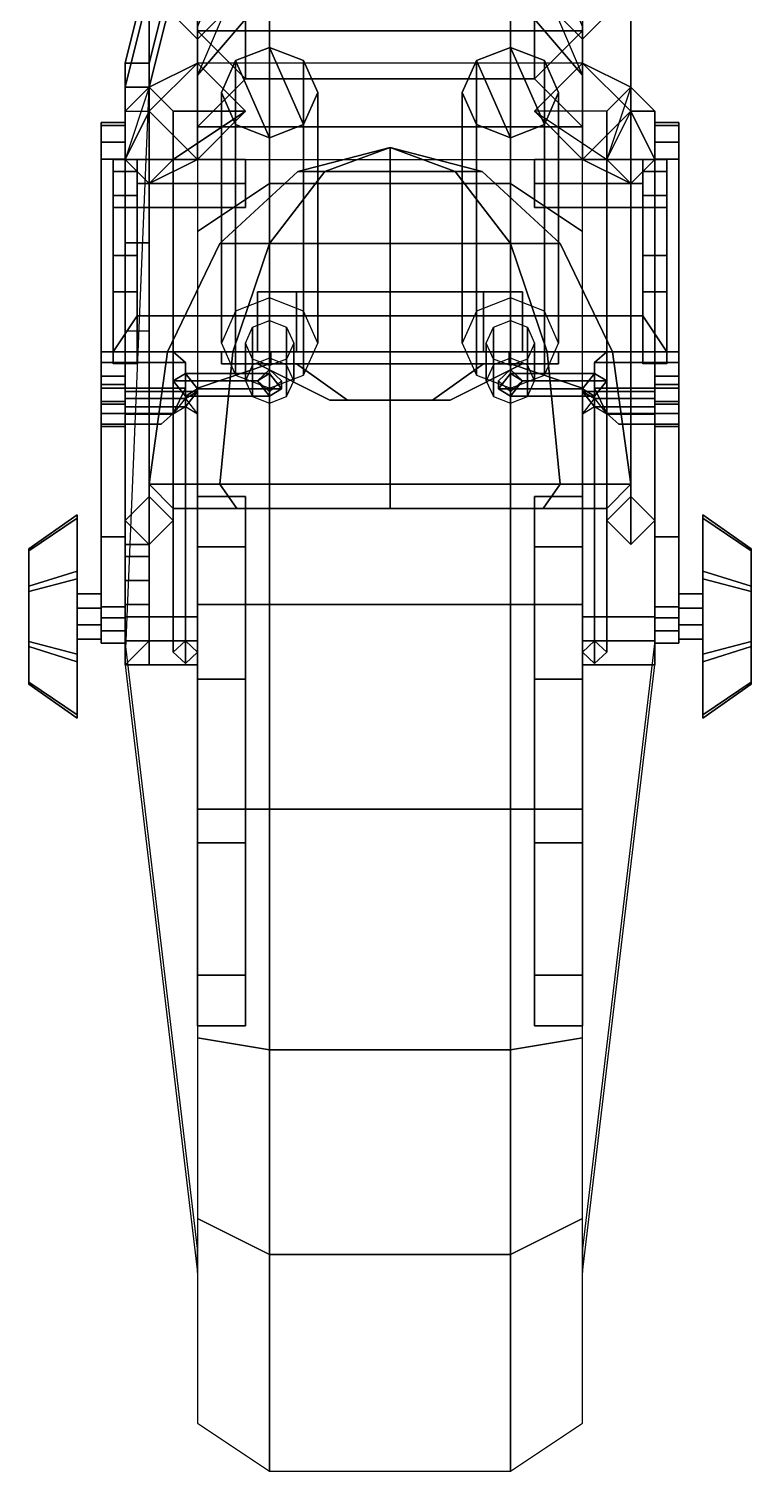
# Model space of a CAD drawing. Extents: x -0.41 to 0.41, y -1.02 to 1.15.
# Drawn here: x -0.15 to 0.15, y -1.025 to -0.426 of the extents above; entities that cross this region are included whole.
import ezdxf

# ---------------------------------------------------------------- set-up
doc = ezdxf.new("R2010")
doc.units = 0
doc.layers.get('0').update_dxf_attribs({"linetype": 'CONTINUOUS'})

msp = doc.modelspace()

# ---------------------------------------------------------------- linework, layer by layer
for points in [[(-0.05, -0.355, 0.235), (-0.05, -0.375, 0.18), (-0.08, -0.445, 0.225), (-0.08, -0.425, 0.27)], [(0.05, -0.375, 0.18), (0.05, -0.355, 0.235), (0.08, -0.425, 0.27), (0.08, -0.445, 0.225)], [(-0.09, -0.36, 0.16), (-0.11, -0.44, 0.205), (-0.1, -0.44, 0.205), (-0.08, -0.36, 0.16)], [(-0.09, -0.37, 0.15), (-0.11, -0.45, 0.195), (-0.11, -0.44, 0.205), (-0.09, -0.36, 0.16)], [(-0.08, -0.36, 0.16), (-0.1, -0.44, 0.205), (-0.1, -0.45, 0.195), (-0.08, -0.37, 0.15)], [(-0.05, -0.41, 0.525), (-0.05, -0.365, 0.445), (-0.08, -0.415, 0.445), (-0.08, -0.445, 0.515)], [(0.05, -0.365, 0.445), (0.05, -0.41, 0.525), (0.08, -0.445, 0.515), (0.08, -0.415, 0.445)], [(-0.08, -0.37, 0.15), (-0.1, -0.45, 0.195), (-0.11, -0.45, 0.195), (-0.09, -0.37, 0.15)], [(-0.08, -0.44, 0.79), (-0.1, -0.46, 0.79), (-0.1, -0.41, 0.92), (-0.08, -0.39, 0.92)], [(-0.1, -0.41, 0.92), (-0.08, -0.43, 0.92), (-0.06, -0.41, 0.92), (-0.08, -0.39, 0.92)], [(-0.06, -0.44654, 0.825), (-0.08, -0.42654, 0.825), (-0.08, -0.39, 0.92), (-0.06, -0.41, 0.92)], [(0.08, -0.42654, 0.825), (0.06, -0.44654, 0.825), (0.06, -0.41, 0.92), (0.08, -0.39, 0.92)], [(0.06, -0.41, 0.92), (0.08, -0.43, 0.92), (0.1, -0.41, 0.92), (0.08, -0.39, 0.92)], [(0.1, -0.46, 0.79), (0.08, -0.44, 0.79), (0.08, -0.39, 0.92), (0.1, -0.41, 0.92)], [(-0.1, -0.46, 0.79), (-0.08, -0.48, 0.79), (-0.08, -0.43, 0.92), (-0.1, -0.41, 0.92)], [(-0.08, -0.46654, 0.825), (-0.06, -0.44654, 0.825), (-0.06, -0.41, 0.92), (-0.08, -0.43, 0.92)], [(-0.05, -0.49, 0.61), (-0.05, -0.41, 0.525), (-0.08, -0.445, 0.515), (-0.08, -0.51, 0.59)], [(-0.05, -0.41, 0.525), (-0.05, -0.49, 0.61), (0.05, -0.49, 0.61), (0.05, -0.41, 0.525)], [(0.05, -0.41, 0.525), (0.05, -0.49, 0.61), (0.08, -0.51, 0.59), (0.08, -0.445, 0.515)], [(0.06, -0.44654, 0.825), (0.08, -0.46654, 0.825), (0.08, -0.43, 0.92), (0.06, -0.41, 0.92)], [(0.08, -0.48, 0.79), (0.1, -0.46, 0.79), (0.1, -0.41, 0.92), (0.08, -0.43, 0.92)], [(-0.08, -0.42654, 0.825), (-0.06, -0.44654, 0.825), (0.06, -0.44654, 0.825), (0.08, -0.42654, 0.825)], [(-0.08, -0.44, 0.79), (-0.08, -0.42654, 0.825), (0.08, -0.42654, 0.825), (0.08, -0.44, 0.79)], [(-0.05, -0.53757, 0.67681), (-0.06414, -0.54306, 0.67885), (-0.06414, -0.43898, 0.96021), (-0.05, -0.43348, 0.95818)], [(-0.06414, -0.43898, 0.96021), (-0.05, -0.471, 0.97206), (-0.03586, -0.46551, 0.97003), (-0.05, -0.43348, 0.95818)], [(-0.03586, -0.54306, 0.67885), (-0.05, -0.53757, 0.67681), (-0.05, -0.43348, 0.95818), (-0.03586, -0.43898, 0.96021)], [(-0.05, -0.43348, 0.95818), (-0.03586, -0.46551, 0.97003), (-0.03, -0.45224, 0.96512), (-0.03586, -0.43898, 0.96021)], [(0.05, -0.53757, 0.67681), (0.03586, -0.54306, 0.67885), (0.03586, -0.43898, 0.96021), (0.05, -0.43348, 0.95818)], [(0.03586, -0.43898, 0.96021), (0.05, -0.471, 0.97206), (0.06414, -0.46551, 0.97003), (0.05, -0.43348, 0.95818)], [(0.06414, -0.54306, 0.67885), (0.05, -0.53757, 0.67681), (0.05, -0.43348, 0.95818), (0.06414, -0.43898, 0.96021)], [(0.05, -0.43348, 0.95818), (0.06414, -0.46551, 0.97003), (0.07, -0.45224, 0.96512), (0.06414, -0.43898, 0.96021)], [(-0.1, -0.45, 0.75), (-0.11, -0.46, 0.76), (-0.1, -0.46, 0.79), (-0.08, -0.44, 0.79)], [(-0.11, -0.44, 0.205), (-0.11, -0.68, 0.34), (-0.1, -0.68, 0.34), (-0.1, -0.44, 0.205)], [(-0.1, -0.44, 0.205), (-0.1, -0.68, 0.34), (-0.11, -0.69, 0.33), (-0.1, -0.45, 0.195)], [(-0.11, -0.45, 0.195), (-0.11, -0.68, 0.32), (-0.11, -0.68, 0.34), (-0.11, -0.44, 0.205)], [(-0.09, -0.46, 0.76), (-0.1, -0.45, 0.75), (-0.08, -0.44, 0.79), (-0.06, -0.46, 0.79)], [(-0.06414, -0.54306, 0.67885), (-0.07, -0.55632, 0.68375), (-0.07, -0.45224, 0.96512), (-0.06414, -0.43898, 0.96021)], [(-0.07, -0.45224, 0.96512), (-0.06414, -0.46551, 0.97003), (-0.05, -0.471, 0.97206), (-0.06414, -0.43898, 0.96021)], [(-0.03, -0.55632, 0.68375), (-0.03586, -0.54306, 0.67885), (-0.03586, -0.43898, 0.96021), (-0.03, -0.45224, 0.96512)], [(0.03586, -0.54306, 0.67885), (0.03, -0.55632, 0.68375), (0.03, -0.45224, 0.96512), (0.03586, -0.43898, 0.96021)], [(0.03, -0.45224, 0.96512), (0.03586, -0.46551, 0.97003), (0.05, -0.471, 0.97206), (0.03586, -0.43898, 0.96021)], [(0.1, -0.45, 0.75), (0.09, -0.46, 0.76), (0.06, -0.46, 0.79), (0.08, -0.44, 0.79)], [(0.07, -0.55632, 0.68375), (0.06414, -0.54306, 0.67885), (0.06414, -0.43898, 0.96021), (0.07, -0.45224, 0.96512)], [(0.11, -0.46, 0.76), (0.1, -0.45, 0.75), (0.08, -0.44, 0.79), (0.1, -0.46, 0.79)], [(-0.06, -0.44654, 0.825), (-0.08, -0.46654, 0.825), (0.08, -0.46654, 0.825), (0.06, -0.44654, 0.825)], [(-0.1, -0.62, 0.3), (-0.11, -0.63, 0.3), (-0.11, -0.46, 0.76), (-0.1, -0.45, 0.75)], [(-0.1, -0.45, 0.75), (-0.11, -0.48, 0.77), (-0.11, -0.48, 0.77), (-0.1, -0.46, 0.79)], [(-0.1, -0.45, 0.195), (-0.1, -0.51472, 0.23017), (-0.11, -0.51472, 0.23017), (-0.11, -0.45, 0.195)], [(-0.09, -0.63, 0.3), (-0.1, -0.62, 0.3), (-0.1, -0.45, 0.75), (-0.09, -0.46, 0.76)], [(-0.07, -0.55632, 0.68375), (-0.06414, -0.56959, 0.68866), (-0.06414, -0.46551, 0.97003), (-0.07, -0.45224, 0.96512)], [(-0.03586, -0.56959, 0.68866), (-0.03, -0.55632, 0.68375), (-0.03, -0.45224, 0.96512), (-0.03586, -0.46551, 0.97003)], [(0.03, -0.55632, 0.68375), (0.03586, -0.56959, 0.68866), (0.03586, -0.46551, 0.97003), (0.03, -0.45224, 0.96512)], [(0.06414, -0.56959, 0.68866), (0.07, -0.55632, 0.68375), (0.07, -0.45224, 0.96512), (0.06414, -0.46551, 0.97003)], [(0.1, -0.62, 0.3), (0.09, -0.63, 0.3), (0.09, -0.46, 0.76), (0.1, -0.45, 0.75)], [(0.1, -0.45, 0.75), (0.09, -0.48, 0.77), (0.09, -0.48, 0.77), (0.1, -0.46, 0.79)], [(0.11, -0.63, 0.3), (0.1, -0.62, 0.3), (0.1, -0.45, 0.75), (0.11, -0.46, 0.76)], [(-0.11, -0.48, 0.77), (-0.1, -0.49, 0.77), (-0.08, -0.48, 0.79), (-0.1, -0.46, 0.79)], [(-0.11, -0.63, 0.3), (-0.11, -0.63, 0.3), (-0.11, -0.48, 0.77), (-0.11, -0.46, 0.76)], [(-0.1, -0.49, 0.77), (-0.09, -0.48, 0.77), (-0.06, -0.46, 0.79), (-0.08, -0.48, 0.79)], [(-0.09, -0.63, 0.3), (-0.09, -0.63, 0.3), (-0.09, -0.46, 0.76), (-0.09, -0.48, 0.77)], [(-0.09, -0.48, 0.77), (-0.09, -0.46, 0.76), (-0.06, -0.46, 0.79)], [(0.09, -0.48, 0.77), (0.1, -0.49, 0.77), (0.08, -0.48, 0.79), (0.06, -0.46, 0.79)], [(0.1, -0.49, 0.77), (0.11, -0.48, 0.77), (0.1, -0.46, 0.79), (0.08, -0.48, 0.79)], [(0.09, -0.63, 0.3), (0.09, -0.63, 0.3), (0.09, -0.48, 0.77), (0.09, -0.46, 0.76)], [(0.11, -0.48, 0.77), (0.11, -0.46, 0.76), (0.1, -0.46, 0.79)], [(0.11, -0.63, 0.3), (0.11, -0.63, 0.3), (0.11, -0.46, 0.76), (0.11, -0.48, 0.77)], [(-0.12, -0.46587, 0.74092), (-0.12, -0.46465, 0.72981), (-0.12, -0.47281, 0.72217), (-0.12, -0.47994, 0.74613)], [(-0.12, -0.46465, 0.72981), (-0.11, -0.46465, 0.72981), (-0.11, -0.47281, 0.72217), (-0.12, -0.47281, 0.72217)], [(-0.12, -0.46587, 0.74092), (-0.11, -0.46587, 0.74092), (-0.11, -0.46465, 0.72981), (-0.12, -0.46465, 0.72981)], [(-0.12, -0.47994, 0.74613), (-0.11, -0.47994, 0.74613), (-0.11, -0.46587, 0.74092), (-0.12, -0.46587, 0.74092)], [(-0.11, -0.46587, 0.74092), (-0.11, -0.47994, 0.74613), (-0.11, -0.47281, 0.72217), (-0.11, -0.46465, 0.72981)], [(-0.08, -0.46654, 0.825), (-0.08, -0.48, 0.79), (0.08, -0.48, 0.79), (0.08, -0.46654, 0.825)], [(-0.06414, -0.56959, 0.68866), (-0.05, -0.57508, 0.69069), (-0.05, -0.471, 0.97206), (-0.06414, -0.46551, 0.97003)], [(-0.05, -0.57508, 0.69069), (-0.03586, -0.56959, 0.68866), (-0.03586, -0.46551, 0.97003), (-0.05, -0.471, 0.97206)], [(0.03586, -0.56959, 0.68866), (0.05, -0.57508, 0.69069), (0.05, -0.471, 0.97206), (0.03586, -0.46551, 0.97003)], [(0.05, -0.57508, 0.69069), (0.06414, -0.56959, 0.68866), (0.06414, -0.46551, 0.97003), (0.05, -0.471, 0.97206)], [(0.11, -0.46587, 0.74092), (0.12, -0.46587, 0.74092), (0.12, -0.46465, 0.72981), (0.11, -0.46465, 0.72981)], [(0.11, -0.46465, 0.72981), (0.12, -0.46465, 0.72981), (0.12, -0.47281, 0.72217), (0.11, -0.47281, 0.72217)], [(0.11, -0.46587, 0.74092), (0.11, -0.46465, 0.72981), (0.11, -0.47281, 0.72217), (0.11, -0.47994, 0.74613)], [(0.11, -0.47994, 0.74613), (0.12, -0.47994, 0.74613), (0.12, -0.46587, 0.74092), (0.11, -0.46587, 0.74092)], [(0.12, -0.46587, 0.74092), (0.12, -0.47994, 0.74613), (0.12, -0.47281, 0.72217), (0.12, -0.46465, 0.72981)], [(-0.12, -0.47994, 0.74613), (-0.12, -0.47281, 0.72217), (-0.12, -0.6368, 0.68039), (-0.12, -0.66592, 0.71896)], [(-0.12, -0.47281, 0.72217), (-0.11, -0.47281, 0.72217), (-0.11, -0.6368, 0.68039), (-0.12, -0.6368, 0.68039)], [(-0.11, -0.47994, 0.74613), (-0.11, -0.66592, 0.71896), (-0.11, -0.6368, 0.68039), (-0.11, -0.47281, 0.72217)], [(0.11, -0.47281, 0.72217), (0.12, -0.47281, 0.72217), (0.12, -0.6368, 0.68039), (0.11, -0.6368, 0.68039)], [(0.11, -0.47994, 0.74613), (0.11, -0.47281, 0.72217), (0.11, -0.6368, 0.68039), (0.11, -0.66592, 0.71896)], [(0.12, -0.47994, 0.74613), (0.12, -0.66592, 0.71896), (0.12, -0.6368, 0.68039), (0.12, -0.47281, 0.72217)], [(0, -0.475, 1), (-0.03827, -0.485, 1), (-0.02706, -0.485, 1.02706), (0, -0.475, 1)], [(0, -0.475, 1), (-0.02706, -0.485, 0.97294), (-0.03827, -0.485, 1), (0, -0.475, 1)], [(0, -0.475, 1), (-0.02706, -0.485, 1.02706), (0, -0.485, 1.03827), (0, -0.475, 1)], [(0, -0.475, 1), (0, -0.485, 0.96173), (-0.02706, -0.485, 0.97294), (0, -0.475, 1)], [(0, -0.475, 1), (0, -0.485, 1.03827), (0.02706, -0.485, 1.02706), (0, -0.475, 1)], [(0, -0.475, 1), (0.02706, -0.485, 1.02706), (0.03827, -0.485, 1), (0, -0.475, 1)], [(0, -0.475, 1), (0.03827, -0.485, 1), (0.02706, -0.485, 0.97294), (0, -0.475, 1)], [(0, -0.475, 1), (0.02706, -0.485, 0.97294), (0, -0.485, 0.96173), (0, -0.475, 1)], [(-0.12, -0.66592, 0.71896), (-0.11, -0.66592, 0.71896), (-0.11, -0.47994, 0.74613), (-0.12, -0.47994, 0.74613)], [(-0.115, -0.485, 0.86), (-0.115, -0.48, 0.855), (-0.115, -0.48, 0.84), (-0.115, -0.485, 0.835)], [(-0.105, -0.48, 0.855), (-0.115, -0.48, 0.855), (-0.115, -0.485, 0.86), (-0.105, -0.485, 0.86)], [(-0.105, -0.48, 0.84), (-0.115, -0.48, 0.84), (-0.115, -0.48, 0.855), (-0.105, -0.48, 0.855)], [(-0.105, -0.485, 0.835), (-0.115, -0.485, 0.835), (-0.115, -0.48, 0.84), (-0.105, -0.48, 0.84)], [(-0.115, -0.56, 0.855), (-0.115, -0.5, 0.855), (-0.115, -0.485, 0.835), (-0.115, -0.56, 0.835)], [(-0.115, -0.5, 0.855), (-0.115, -0.495, 0.86), (-0.115, -0.485, 0.86), (-0.115, -0.485, 0.835)], [(-0.105, -0.485, 0.86), (-0.115, -0.485, 0.86), (-0.115, -0.495, 0.86), (-0.105, -0.495, 0.86)], [(-0.11, -0.63, 0.3), (-0.1, -0.64, 0.3), (-0.1, -0.49, 0.77), (-0.11, -0.48, 0.77)], [(-0.105, -0.48, 0.855), (-0.105, -0.485, 0.86), (-0.105, -0.485, 0.835), (-0.105, -0.48, 0.84)], [(-0.06, -0.49, 0.855), (-0.06, -0.48, 0.845), (-0.105, -0.48, 0.845), (-0.105, -0.49, 0.855)], [(-0.06, -0.48, 0.845), (-0.06, -0.49, 0.835), (-0.105, -0.49, 0.835), (-0.105, -0.48, 0.845)], [(-0.105, -0.5, 0.855), (-0.105, -0.545, 0.855), (-0.105, -0.545, 0.835), (-0.105, -0.485, 0.835)], [(-0.105, -0.495, 0.86), (-0.105, -0.5, 0.855), (-0.105, -0.485, 0.835), (-0.105, -0.485, 0.86)], [(-0.1, -0.64, 0.3), (-0.09, -0.63, 0.3), (-0.09, -0.48, 0.77), (-0.1, -0.49, 0.77)], [(-0.03827, -0.485, 1), (-0.07071, -0.515, 1), (-0.05, -0.515, 1.05), (-0.02706, -0.485, 1.02706)], [(-0.02706, -0.485, 0.97294), (-0.05, -0.515, 0.95), (-0.07071, -0.515, 1), (-0.03827, -0.485, 1)], [(-0.02706, -0.485, 1.02706), (-0.05, -0.515, 1.05), (0, -0.515, 1.07071), (0, -0.485, 1.03827)], [(0, -0.485, 0.96173), (0, -0.515, 0.92929), (-0.05, -0.515, 0.95), (-0.02706, -0.485, 0.97294)], [(0, -0.485, 1.03827), (0, -0.515, 1.07071), (0.05, -0.515, 1.05), (0.02706, -0.485, 1.02706)], [(0.02706, -0.485, 0.97294), (0.05, -0.515, 0.95), (0, -0.515, 0.92929), (0, -0.485, 0.96173)], [(0.02706, -0.485, 1.02706), (0.05, -0.515, 1.05), (0.07071, -0.515, 1), (0.03827, -0.485, 1)], [(0.03827, -0.485, 1), (0.07071, -0.515, 1), (0.05, -0.515, 0.95), (0.02706, -0.485, 0.97294)], [(0.105, -0.49, 0.855), (0.105, -0.48, 0.845), (0.06, -0.48, 0.845), (0.06, -0.49, 0.855)], [(0.105, -0.48, 0.845), (0.105, -0.49, 0.835), (0.06, -0.49, 0.835), (0.06, -0.48, 0.845)], [(0.09, -0.63, 0.3), (0.1, -0.64, 0.3), (0.1, -0.49, 0.77), (0.09, -0.48, 0.77)], [(0.1, -0.64, 0.3), (0.11, -0.63, 0.3), (0.11, -0.48, 0.77), (0.1, -0.49, 0.77)], [(0.115, -0.48, 0.855), (0.105, -0.48, 0.855), (0.105, -0.485, 0.86), (0.115, -0.485, 0.86)], [(0.115, -0.48, 0.84), (0.105, -0.48, 0.84), (0.105, -0.48, 0.855), (0.115, -0.48, 0.855)], [(0.115, -0.485, 0.835), (0.105, -0.485, 0.835), (0.105, -0.48, 0.84), (0.115, -0.48, 0.84)], [(0.105, -0.48, 0.855), (0.105, -0.48, 0.84), (0.105, -0.485, 0.835), (0.105, -0.485, 0.86)], [(0.105, -0.545, 0.855), (0.105, -0.5, 0.855), (0.105, -0.485, 0.835), (0.105, -0.545, 0.835)], [(0.115, -0.485, 0.86), (0.105, -0.485, 0.86), (0.105, -0.495, 0.86), (0.115, -0.495, 0.86)], [(0.105, -0.485, 0.86), (0.105, -0.485, 0.835), (0.105, -0.5, 0.855), (0.105, -0.495, 0.86)], [(0.11, -0.66592, 0.71896), (0.12, -0.66592, 0.71896), (0.12, -0.47994, 0.74613), (0.11, -0.47994, 0.74613)], [(0.115, -0.48, 0.84), (0.115, -0.48, 0.855), (0.115, -0.485, 0.86), (0.115, -0.485, 0.835)], [(0.115, -0.5, 0.855), (0.115, -0.56, 0.855), (0.115, -0.56, 0.835), (0.115, -0.485, 0.835)], [(0.115, -0.485, 0.835), (0.115, -0.485, 0.86), (0.115, -0.495, 0.86), (0.115, -0.5, 0.855)], [(-0.06, -0.5, 0.845), (-0.06, -0.49, 0.855), (-0.105, -0.49, 0.855), (-0.105, -0.5, 0.845)], [(-0.06, -0.49, 0.835), (-0.06, -0.5, 0.845), (-0.105, -0.5, 0.845), (-0.105, -0.49, 0.835)], [(-0.05, -0.565, 0.655), (-0.05, -0.49, 0.61), (-0.08, -0.51, 0.59), (-0.08, -0.575, 0.635)], [(-0.05, -0.49, 0.61), (-0.05, -0.565, 0.655), (0.05, -0.565, 0.655), (0.05, -0.49, 0.61)], [(0.05, -0.49, 0.61), (0.05, -0.565, 0.655), (0.08, -0.575, 0.635), (0.08, -0.51, 0.59)], [(0.105, -0.5, 0.845), (0.105, -0.49, 0.855), (0.06, -0.49, 0.855), (0.06, -0.5, 0.845)], [(0.105, -0.49, 0.835), (0.105, -0.5, 0.845), (0.06, -0.5, 0.845), (0.06, -0.49, 0.835)], [(-0.105, -0.495, 0.86), (-0.115, -0.495, 0.86), (-0.115, -0.5, 0.855), (-0.105, -0.5, 0.855)], [(0.115, -0.495, 0.86), (0.105, -0.495, 0.86), (0.105, -0.5, 0.855), (0.115, -0.5, 0.855)], [(-0.105, -0.5, 0.855), (-0.115, -0.5, 0.855), (-0.115, -0.52, 0.855), (-0.105, -0.52, 0.855)], [(0.115, -0.5, 0.855), (0.105, -0.5, 0.855), (0.105, -0.52, 0.855), (0.115, -0.52, 0.855)], [(-0.1, -0.51472, 0.23017), (-0.1, -0.645, 0.235), (-0.11, -0.645, 0.235), (-0.11, -0.51472, 0.23017)], [(-0.11, -0.51472, 0.23017), (-0.11, -0.645, 0.235), (-0.11, -0.64, 0.255), (-0.11, -0.55134, 0.25007)], [(-0.1, -0.55134, 0.25007), (-0.1, -0.64, 0.255), (-0.1, -0.645, 0.235), (-0.1, -0.51472, 0.23017)], [(-0.07071, -0.515, 1), (-0.09239, -0.56, 1), (-0.06533, -0.56, 1.06533), (-0.05, -0.515, 1.05)], [(-0.05, -0.515, 0.95), (-0.06533, -0.56, 0.93467), (-0.09239, -0.56, 1), (-0.07071, -0.515, 1)], [(-0.05, -0.515, 1.05), (-0.06533, -0.56, 1.06533), (0, -0.56, 1.09239), (0, -0.515, 1.07071)], [(0, -0.515, 0.92929), (0, -0.56, 0.90761), (-0.06533, -0.56, 0.93467), (-0.05, -0.515, 0.95)], [(0, -0.515, 1.07071), (0, -0.56, 1.09239), (0.06533, -0.56, 1.06533), (0.05, -0.515, 1.05)], [(0.05, -0.515, 0.95), (0.06533, -0.56, 0.93467), (0, -0.56, 0.90761), (0, -0.515, 0.92929)], [(0.05, -0.515, 1.05), (0.06533, -0.56, 1.06533), (0.09239, -0.56, 1), (0.07071, -0.515, 1)], [(0.07071, -0.515, 1), (0.09239, -0.56, 1), (0.06533, -0.56, 0.93467), (0.05, -0.515, 0.95)], [(-0.115, -0.565, 0.99), (-0.115, -0.56, 1), (-0.115, -0.52, 0.855), (-0.115, -0.535, 0.855)], [(-0.115, -0.56, 1), (-0.105, -0.56, 1), (-0.105, -0.52, 0.855), (-0.115, -0.52, 0.855)], [(-0.105, -0.56, 1), (-0.105, -0.565, 0.99), (-0.105, -0.535, 0.855), (-0.105, -0.52, 0.855)], [(0.105, -0.56, 1), (0.115, -0.56, 1), (0.115, -0.52, 0.855), (0.105, -0.52, 0.855)], [(0.105, -0.565, 0.99), (0.105, -0.56, 1), (0.105, -0.52, 0.855), (0.105, -0.535, 0.855)], [(0.115, -0.56, 1), (0.115, -0.565, 0.99), (0.115, -0.535, 0.855), (0.115, -0.52, 0.855)], [(-0.105, -0.565, 0.99), (-0.115, -0.565, 0.99), (-0.115, -0.535, 0.855), (-0.105, -0.535, 0.855)], [(-0.105, -0.535, 0.855), (-0.115, -0.535, 0.855), (-0.115, -0.56, 0.855), (-0.105, -0.545, 0.855)], [(-0.03889, -0.535, 0.86389), (-0.055, -0.535, 0.825), (-0.055, -0.56, 0.825), (-0.03889, -0.56, 0.86389)], [(-0.055, -0.535, 0.825), (-0.03889, -0.535, 0.78611), (-0.03889, -0.56, 0.78611), (-0.055, -0.56, 0.825)], [(0.03889, -0.535, 0.86389), (-0.055, -0.535, 0.825), (-0.03889, -0.535, 0.86389), (0, -0.535, 0.88)], [(0.055, -0.535, 0.825), (-0.03889, -0.535, 0.78611), (-0.055, -0.535, 0.825), (0.03889, -0.535, 0.86389)], [(0, -0.535, 0.88), (-0.03889, -0.535, 0.86389), (-0.03889, -0.56, 0.86389), (0, -0.56, 0.88)], [(-0.03889, -0.535, 0.78611), (0, -0.535, 0.77), (0, -0.56, 0.77), (-0.03889, -0.56, 0.78611)], [(0.03889, -0.535, 0.78611), (0, -0.535, 0.77), (-0.03889, -0.535, 0.78611), (0.055, -0.535, 0.825)], [(0.03889, -0.535, 0.86389), (0, -0.535, 0.88), (0, -0.56, 0.88), (0.03889, -0.56, 0.86389)], [(0, -0.535, 0.77), (0.03889, -0.535, 0.78611), (0.03889, -0.56, 0.78611), (0, -0.56, 0.77)], [(0.055, -0.535, 0.825), (0.03889, -0.535, 0.86389), (0.03889, -0.56, 0.86389), (0.055, -0.56, 0.825)], [(0.03889, -0.535, 0.78611), (0.055, -0.535, 0.825), (0.055, -0.56, 0.825), (0.03889, -0.56, 0.78611)], [(0.115, -0.565, 0.99), (0.105, -0.565, 0.99), (0.105, -0.535, 0.855), (0.115, -0.535, 0.855)], [(0.115, -0.535, 0.855), (0.105, -0.535, 0.855), (0.105, -0.545, 0.855), (0.115, -0.56, 0.855)], [(0.105, -0.545, 0.855), (-0.105, -0.545, 0.855), (-0.115, -0.56, 0.855), (0.115, -0.56, 0.855)], [(-0.105, -0.545, 0.855), (0.105, -0.545, 0.855), (0.105, -0.545, 0.835), (-0.105, -0.545, 0.835)], [(-0.05707, -0.5653, 0.6391), (-0.06, -0.57194, 0.64155), (-0.06, -0.55632, 0.68375), (-0.05707, -0.54969, 0.6813)], [(-0.05, -0.56256, 0.63808), (-0.05707, -0.5653, 0.6391), (-0.05707, -0.54969, 0.6813), (-0.05, -0.54694, 0.68028)], [(-0.04293, -0.5653, 0.6391), (-0.05, -0.56256, 0.63808), (-0.05, -0.54694, 0.68028), (-0.04293, -0.54969, 0.6813)], [(-0.04, -0.57194, 0.64155), (-0.04293, -0.5653, 0.6391), (-0.04293, -0.54969, 0.6813), (-0.04, -0.55632, 0.68375)], [(0.04293, -0.5653, 0.6391), (0.04, -0.57194, 0.64155), (0.04, -0.55632, 0.68375), (0.04293, -0.54969, 0.6813)], [(0.05, -0.56256, 0.63808), (0.04293, -0.5653, 0.6391), (0.04293, -0.54969, 0.6813), (0.05, -0.54694, 0.68028)], [(0.05707, -0.5653, 0.6391), (0.05, -0.56256, 0.63808), (0.05, -0.54694, 0.68028), (0.05707, -0.54969, 0.6813)], [(0.06, -0.57194, 0.64155), (0.05707, -0.5653, 0.6391), (0.05707, -0.54969, 0.6813), (0.06, -0.55632, 0.68375)], [(-0.11, -0.55134, 0.25007), (-0.11, -0.64, 0.255), (-0.1, -0.64, 0.255), (-0.1, -0.55134, 0.25007)], [(-0.06, -0.57194, 0.64155), (-0.05707, -0.57857, 0.644), (-0.05707, -0.56296, 0.68621), (-0.06, -0.55632, 0.68375)], [(-0.04293, -0.57857, 0.644), (-0.04, -0.57194, 0.64155), (-0.04, -0.55632, 0.68375), (-0.04293, -0.56296, 0.68621)], [(0.04, -0.57194, 0.64155), (0.04293, -0.57857, 0.644), (0.04293, -0.56296, 0.68621), (0.04, -0.55632, 0.68375)], [(0.05707, -0.57857, 0.644), (0.06, -0.57194, 0.64155), (0.06, -0.55632, 0.68375), (0.05707, -0.56296, 0.68621)], [(-0.12, -0.575, 1.015), (-0.12, -0.56439, 1.01061), (-0.12, -0.56, 1), (-0.12, -0.58561, 1.01061)], [(-0.12, -0.58561, 1.01061), (-0.12, -0.56, 1), (-0.12, -0.56439, 0.98939), (-0.12, -0.59, 1)], [(-0.12, -0.56, 1), (-0.12, -0.56439, 1.01061), (-0.085, -0.56439, 1.01061), (-0.09, -0.56, 1)], [(-0.12, -0.56439, 0.98939), (-0.12, -0.56, 1), (-0.09, -0.56, 1), (-0.085, -0.56439, 0.98939)], [(0.115, -0.56, 0.855), (-0.115, -0.56, 0.855), (-0.115, -0.56, 0.835), (0.115, -0.56, 0.835)], [(-0.09239, -0.56, 1), (-0.1, -0.615, 1), (-0.07071, -0.615, 1.07071), (-0.06533, -0.56, 1.06533)], [(-0.06533, -0.56, 0.93467), (-0.07071, -0.615, 0.92929), (-0.1, -0.615, 1), (-0.09239, -0.56, 1)], [(-0.06533, -0.56, 1.06533), (-0.07071, -0.615, 1.07071), (0, -0.615, 1.1), (0, -0.56, 1.09239)], [(0, -0.56, 0.90761), (0, -0.615, 0.9), (-0.07071, -0.615, 0.92929), (-0.06533, -0.56, 0.93467)], [(-0.0495, -0.56, 0.8745), (-0.07, -0.56, 0.825), (-0.07, -0.565, 0.825), (-0.0495, -0.565, 0.8745)], [(-0.07, -0.56, 0.825), (-0.0495, -0.56, 0.7755), (-0.0495, -0.565, 0.7755), (-0.07, -0.565, 0.825)], [(-0.03889, -0.56, 0.86389), (-0.055, -0.56, 0.825), (-0.07, -0.56, 0.825), (-0.0495, -0.56, 0.8745)], [(-0.055, -0.56, 0.825), (-0.03889, -0.56, 0.78611), (-0.0495, -0.56, 0.7755), (-0.07, -0.56, 0.825)], [(-0.05707, -0.57857, 0.644), (-0.05, -0.58131, 0.64502), (-0.05, -0.5657, 0.68722), (-0.05707, -0.56296, 0.68621)], [(-0.05, -0.58131, 0.64502), (-0.04293, -0.57857, 0.644), (-0.04293, -0.56296, 0.68621), (-0.05, -0.5657, 0.68722)], [(0, -0.56, 0.895), (-0.0495, -0.56, 0.8745), (-0.0495, -0.565, 0.8745), (0, -0.565, 0.895)], [(-0.0495, -0.56, 0.7755), (0, -0.56, 0.755), (0, -0.565, 0.755), (-0.0495, -0.565, 0.7755)], [(0, -0.56, 0.88), (-0.03889, -0.56, 0.86389), (-0.0495, -0.56, 0.8745), (0, -0.56, 0.895)], [(-0.03889, -0.56, 0.78611), (0, -0.56, 0.77), (0, -0.56, 0.755), (-0.0495, -0.56, 0.7755)], [(0, -0.56, 1.09239), (0, -0.615, 1.1), (0.07071, -0.615, 1.07071), (0.06533, -0.56, 1.06533)], [(0.06533, -0.56, 0.93467), (0.07071, -0.615, 0.92929), (0, -0.615, 0.9), (0, -0.56, 0.90761)], [(0.0495, -0.56, 0.8745), (0, -0.56, 0.895), (0, -0.565, 0.895), (0.0495, -0.565, 0.8745)], [(0, -0.56, 0.755), (0.0495, -0.56, 0.7755), (0.0495, -0.565, 0.7755), (0, -0.565, 0.755)], [(0, -0.56, 0.77), (0.03889, -0.56, 0.78611), (0.0495, -0.56, 0.7755), (0, -0.56, 0.755)], [(0.03889, -0.56, 0.86389), (0, -0.56, 0.88), (0, -0.56, 0.895), (0.0495, -0.56, 0.8745)], [(0.03889, -0.56, 0.78611), (0.055, -0.56, 0.825), (0.07, -0.56, 0.825), (0.0495, -0.56, 0.7755)], [(0.055, -0.56, 0.825), (0.03889, -0.56, 0.86389), (0.0495, -0.56, 0.8745), (0.07, -0.56, 0.825)], [(0.04293, -0.57857, 0.644), (0.05, -0.58131, 0.64502), (0.05, -0.5657, 0.68722), (0.04293, -0.56296, 0.68621)], [(0.07, -0.56, 0.825), (0.0495, -0.56, 0.8745), (0.0495, -0.565, 0.8745), (0.07, -0.565, 0.825)], [(0.0495, -0.56, 0.7755), (0.07, -0.56, 0.825), (0.07, -0.565, 0.825), (0.0495, -0.565, 0.7755)], [(0.05, -0.58131, 0.64502), (0.05707, -0.57857, 0.644), (0.05707, -0.56296, 0.68621), (0.05, -0.5657, 0.68722)], [(0.06533, -0.56, 1.06533), (0.07071, -0.615, 1.07071), (0.1, -0.615, 1), (0.09239, -0.56, 1)], [(0.09239, -0.56, 1), (0.1, -0.615, 1), (0.07071, -0.615, 0.92929), (0.06533, -0.56, 0.93467)], [(0.12, -0.56439, 1.01061), (0.12, -0.56, 1), (0.09, -0.56, 1), (0.085, -0.56439, 1.01061)], [(0.12, -0.56, 1), (0.12, -0.56439, 0.98939), (0.085, -0.56439, 0.98939), (0.09, -0.56, 1)], [(0.12, -0.58561, 0.98939), (0.12, -0.56, 1), (0.12, -0.56439, 1.01061), (0.12, -0.59, 1)], [(0.12, -0.575, 0.985), (0.12, -0.56439, 0.98939), (0.12, -0.56, 1), (0.12, -0.58561, 0.98939)], [(-0.12, -0.59, 1), (-0.12, -0.56439, 0.98939), (-0.12, -0.575, 0.985), (-0.12, -0.58561, 0.98939)], [(-0.12, -0.56439, 1.01061), (-0.12, -0.575, 1.015), (-0.085, -0.575, 1.015), (-0.085, -0.56439, 1.01061)], [(-0.12, -0.575, 0.985), (-0.12, -0.56439, 0.98939), (-0.085, -0.56439, 0.98939), (-0.085, -0.575, 0.985)], [(-0.085, -0.68, 0.335), (-0.09, -0.68469, 0.33673), (-0.09, -0.57194, 0.64155), (-0.085, -0.56898, 0.63512)], [(-0.055, -0.57194, 0.64155), (-0.05, -0.56898, 0.63512), (-0.085, -0.56898, 0.63512), (-0.09, -0.57194, 0.64155)], [(-0.08, -0.68469, 0.33673), (-0.085, -0.68, 0.335), (-0.085, -0.56898, 0.63512), (-0.08, -0.5754, 0.63217)], [(-0.05, -0.56898, 0.63512), (-0.045, -0.5754, 0.63217), (-0.08, -0.5754, 0.63217), (-0.085, -0.56898, 0.63512)], [(-0.05, -0.665, 0.685), (-0.05, -0.565, 0.655), (-0.08, -0.575, 0.635), (-0.08, -0.665, 0.665)], [(-0.0495, -0.565, 0.8745), (-0.07, -0.565, 0.825), (-0.055, -0.565, 0.825), (-0.03889, -0.565, 0.86389)], [(-0.07, -0.565, 0.825), (-0.0495, -0.565, 0.7755), (-0.03889, -0.565, 0.78611), (-0.055, -0.565, 0.825)], [(-0.03889, -0.565, 0.86389), (-0.055, -0.565, 0.825), (-0.025, -0.58, 0.825), (-0.01768, -0.58, 0.84268)], [(-0.055, -0.565, 0.825), (-0.03889, -0.565, 0.78611), (-0.01768, -0.58, 0.80732), (-0.025, -0.58, 0.825)], [(-0.05, -0.56898, 0.63512), (-0.055, -0.57194, 0.64155), (-0.055, -0.57194, 0.64155), (-0.05, -0.56725, 0.63981)], [(-0.05, -0.565, 0.655), (-0.05, -0.665, 0.685), (0.05, -0.665, 0.685), (0.05, -0.565, 0.655)], [(-0.045, -0.5754, 0.63217), (-0.05, -0.56898, 0.63512), (-0.05, -0.56725, 0.63981), (-0.045, -0.57194, 0.64155)], [(0, -0.565, 0.895), (-0.0495, -0.565, 0.8745), (-0.03889, -0.565, 0.86389), (0, -0.565, 0.88)], [(-0.0495, -0.565, 0.7755), (0, -0.565, 0.755), (0, -0.565, 0.77), (-0.03889, -0.565, 0.78611)], [(0, -0.565, 0.88), (-0.03889, -0.565, 0.86389), (-0.01768, -0.58, 0.84268), (0, -0.58, 0.85)], [(-0.03889, -0.565, 0.78611), (0, -0.565, 0.77), (0, -0.58, 0.8), (-0.01768, -0.58, 0.80732)], [(0.03889, -0.565, 0.86389), (0, -0.565, 0.88), (0, -0.58, 0.85), (0.01768, -0.58, 0.84268)], [(0, -0.565, 0.77), (0.03889, -0.565, 0.78611), (0.01768, -0.58, 0.80732), (0, -0.58, 0.8)], [(0, -0.565, 0.755), (0.0495, -0.565, 0.7755), (0.03889, -0.565, 0.78611), (0, -0.565, 0.77)], [(0.0495, -0.565, 0.8745), (0, -0.565, 0.895), (0, -0.565, 0.88), (0.03889, -0.565, 0.86389)], [(0.055, -0.565, 0.825), (0.03889, -0.565, 0.86389), (0.01768, -0.58, 0.84268), (0.025, -0.58, 0.825)], [(0.03889, -0.565, 0.78611), (0.055, -0.565, 0.825), (0.025, -0.58, 0.825), (0.01768, -0.58, 0.80732)], [(0.0495, -0.565, 0.7755), (0.07, -0.565, 0.825), (0.055, -0.565, 0.825), (0.03889, -0.565, 0.78611)], [(0.07, -0.565, 0.825), (0.0495, -0.565, 0.8745), (0.03889, -0.565, 0.86389), (0.055, -0.565, 0.825)], [(0.05, -0.56898, 0.63512), (0.045, -0.5754, 0.63217), (0.045, -0.57194, 0.64155), (0.05, -0.56725, 0.63981)], [(0.045, -0.5754, 0.63217), (0.05, -0.56898, 0.63512), (0.085, -0.56898, 0.63512), (0.08, -0.5754, 0.63217)], [(0.05, -0.565, 0.655), (0.05, -0.665, 0.685), (0.08, -0.665, 0.665), (0.08, -0.575, 0.635)], [(0.055, -0.57194, 0.64155), (0.05, -0.56898, 0.63512), (0.05, -0.56725, 0.63981), (0.055, -0.57194, 0.64155)], [(0.05, -0.56898, 0.63512), (0.055, -0.57194, 0.64155), (0.09, -0.57194, 0.64155), (0.085, -0.56898, 0.63512)], [(0.085, -0.68, 0.335), (0.08, -0.68469, 0.33673), (0.08, -0.5754, 0.63217), (0.085, -0.56898, 0.63512)], [(0.12, -0.575, 1.015), (0.12, -0.56439, 1.01061), (0.085, -0.56439, 1.01061), (0.085, -0.575, 1.015)], [(0.12, -0.56439, 0.98939), (0.12, -0.575, 0.985), (0.085, -0.575, 0.985), (0.085, -0.56439, 0.98939)], [(0.09, -0.68469, 0.33673), (0.085, -0.68, 0.335), (0.085, -0.56898, 0.63512), (0.09, -0.57194, 0.64155)], [(0.12, -0.59, 1), (0.12, -0.56439, 1.01061), (0.12, -0.575, 1.015), (0.12, -0.58561, 1.01061)], [(-0.12, -0.59102, 0.58996), (-0.12, -0.57001, 0.60352), (-0.12, -0.57348, 0.59414), (-0.12, -0.58164, 0.5865)], [(-0.12, -0.67041, 0.67798), (-0.12, -0.58061, 0.6181), (-0.12, -0.57001, 0.60352), (-0.12, -0.59102, 0.58996)], [(-0.12, -0.58061, 0.6181), (-0.11, -0.58061, 0.6181), (-0.11, -0.57001, 0.60352), (-0.12, -0.57001, 0.60352)], [(-0.12, -0.57001, 0.60352), (-0.11, -0.57001, 0.60352), (-0.11, -0.57348, 0.59414), (-0.12, -0.57348, 0.59414)], [(-0.12, -0.57348, 0.59414), (-0.11, -0.57348, 0.59414), (-0.11, -0.58164, 0.5865), (-0.12, -0.58164, 0.5865)], [(-0.12, -0.575, 1.015), (-0.12, -0.58561, 1.01061), (-0.09, -0.58561, 1.01061), (-0.085, -0.575, 1.015)], [(-0.12, -0.58561, 0.98939), (-0.12, -0.575, 0.985), (-0.085, -0.575, 0.985), (-0.09, -0.58561, 0.98939)], [(-0.11, -0.59102, 0.58996), (-0.11, -0.58164, 0.5865), (-0.11, -0.57348, 0.59414), (-0.11, -0.57001, 0.60352)], [(-0.11, -0.67041, 0.67798), (-0.11, -0.59102, 0.58996), (-0.11, -0.57001, 0.60352), (-0.11, -0.58061, 0.6181)], [(-0.09, -0.68469, 0.33673), (-0.085, -0.68938, 0.33847), (-0.085, -0.57836, 0.63859), (-0.09, -0.57194, 0.64155)], [(-0.05, -0.57836, 0.63859), (-0.055, -0.57194, 0.64155), (-0.09, -0.57194, 0.64155), (-0.085, -0.57836, 0.63859)], [(-0.055, -0.57194, 0.64155), (-0.05, -0.57836, 0.63859), (-0.05, -0.57662, 0.64328), (-0.055, -0.57194, 0.64155)], [(-0.05, -0.57836, 0.63859), (-0.045, -0.5754, 0.63217), (-0.045, -0.57194, 0.64155), (-0.05, -0.57662, 0.64328)], [(0.045, -0.5754, 0.63217), (0.05, -0.57836, 0.63859), (0.05, -0.57662, 0.64328), (0.045, -0.57194, 0.64155)], [(0.055, -0.57194, 0.64155), (0.05, -0.57836, 0.63859), (0.085, -0.57836, 0.63859), (0.09, -0.57194, 0.64155)], [(0.05, -0.57836, 0.63859), (0.055, -0.57194, 0.64155), (0.055, -0.57194, 0.64155), (0.05, -0.57662, 0.64328)], [(0.085, -0.68938, 0.33847), (0.09, -0.68469, 0.33673), (0.09, -0.57194, 0.64155), (0.085, -0.57836, 0.63859)], [(0.12, -0.58561, 1.01061), (0.12, -0.575, 1.015), (0.085, -0.575, 1.015), (0.09, -0.58561, 1.01061)], [(0.12, -0.575, 0.985), (0.12, -0.58561, 0.98939), (0.09, -0.58561, 0.98939), (0.085, -0.575, 0.985)], [(0.11, -0.58061, 0.6181), (0.12, -0.58061, 0.6181), (0.12, -0.57001, 0.60352), (0.11, -0.57001, 0.60352)], [(0.11, -0.67041, 0.67798), (0.11, -0.58061, 0.6181), (0.11, -0.57001, 0.60352), (0.11, -0.59102, 0.58996)], [(0.11, -0.57001, 0.60352), (0.12, -0.57001, 0.60352), (0.12, -0.57348, 0.59414), (0.11, -0.57348, 0.59414)], [(0.11, -0.59102, 0.58996), (0.11, -0.57001, 0.60352), (0.11, -0.57348, 0.59414), (0.11, -0.58164, 0.5865)], [(0.11, -0.57348, 0.59414), (0.12, -0.57348, 0.59414), (0.12, -0.58164, 0.5865), (0.11, -0.58164, 0.5865)], [(0.12, -0.67041, 0.67798), (0.12, -0.59102, 0.58996), (0.12, -0.57001, 0.60352), (0.12, -0.58061, 0.6181)], [(0.12, -0.59102, 0.58996), (0.12, -0.58164, 0.5865), (0.12, -0.57348, 0.59414), (0.12, -0.57001, 0.60352)], [(-0.12, -0.68101, 0.69256), (-0.12, -0.6368, 0.68039), (-0.12, -0.58061, 0.6181), (-0.12, -0.67041, 0.67798)], [(-0.12, -0.6368, 0.68039), (-0.11, -0.6368, 0.68039), (-0.11, -0.58061, 0.6181), (-0.12, -0.58061, 0.6181)], [(-0.085, -0.57939, 0.60699), (-0.08, -0.57643, 0.60056), (-0.11, -0.57643, 0.60056), (-0.11, -0.57939, 0.60699)], [(-0.08, -0.57643, 0.60056), (-0.085, -0.58286, 0.59761), (-0.11, -0.58286, 0.59761), (-0.11, -0.57643, 0.60056)], [(-0.09, -0.58581, 0.60403), (-0.085, -0.57939, 0.60699), (-0.11, -0.57939, 0.60699), (-0.11, -0.58581, 0.60403)], [(-0.11, -0.68101, 0.69256), (-0.11, -0.67041, 0.67798), (-0.11, -0.58061, 0.6181), (-0.11, -0.6368, 0.68039)], [(-0.085, -0.68938, 0.33847), (-0.08, -0.68469, 0.33673), (-0.08, -0.5754, 0.63217), (-0.085, -0.57836, 0.63859)], [(-0.045, -0.5754, 0.63217), (-0.05, -0.57836, 0.63859), (-0.085, -0.57836, 0.63859), (-0.08, -0.5754, 0.63217)], [(-0.08, -0.57643, 0.60056), (-0.085, -0.57939, 0.60699), (-0.085, -0.57939, 0.60699), (-0.08, -0.58581, 0.60403)], [(-0.085, -0.58286, 0.59761), (-0.08, -0.57643, 0.60056), (-0.08, -0.58581, 0.60403), (-0.085, -0.58286, 0.59761)], [(0, -0.58, 0.85), (-0.01768, -0.58, 0.84268), (-0.025, -0.58, 0.825), (0.01768, -0.58, 0.84268)], [(0.01768, -0.58, 0.84268), (-0.025, -0.58, 0.825), (-0.01768, -0.58, 0.80732), (0.025, -0.58, 0.825)], [(0.025, -0.58, 0.825), (-0.01768, -0.58, 0.80732), (0, -0.58, 0.8), (0.01768, -0.58, 0.80732)], [(0.05, -0.57836, 0.63859), (0.045, -0.5754, 0.63217), (0.08, -0.5754, 0.63217), (0.085, -0.57836, 0.63859)], [(0.08, -0.68469, 0.33673), (0.085, -0.68938, 0.33847), (0.085, -0.57836, 0.63859), (0.08, -0.5754, 0.63217)], [(0.08, -0.57643, 0.60056), (0.085, -0.57939, 0.60699), (0.11, -0.57939, 0.60699), (0.11, -0.57643, 0.60056)], [(0.085, -0.58286, 0.59761), (0.08, -0.57643, 0.60056), (0.11, -0.57643, 0.60056), (0.11, -0.58286, 0.59761)], [(0.08, -0.57643, 0.60056), (0.085, -0.58286, 0.59761), (0.085, -0.58286, 0.59761), (0.08, -0.58581, 0.60403)], [(0.085, -0.57939, 0.60699), (0.08, -0.57643, 0.60056), (0.08, -0.58581, 0.60403), (0.085, -0.57939, 0.60699)], [(0.085, -0.57939, 0.60699), (0.09, -0.58581, 0.60403), (0.11, -0.58581, 0.60403), (0.11, -0.57939, 0.60699)], [(0.11, -0.6368, 0.68039), (0.12, -0.6368, 0.68039), (0.12, -0.58061, 0.6181), (0.11, -0.58061, 0.6181)], [(0.11, -0.68101, 0.69256), (0.11, -0.6368, 0.68039), (0.11, -0.58061, 0.6181), (0.11, -0.67041, 0.67798)], [(0.12, -0.68101, 0.69256), (0.12, -0.67041, 0.67798), (0.12, -0.58061, 0.6181), (0.12, -0.6368, 0.68039)], [(-0.12, -0.58164, 0.5865), (-0.11, -0.58164, 0.5865), (-0.11, -0.59102, 0.58996), (-0.12, -0.59102, 0.58996)], [(-0.12, -0.58561, 1.01061), (-0.12, -0.59, 1), (-0.095, -0.59, 1), (-0.09, -0.58561, 1.01061)], [(-0.12, -0.59, 1), (-0.12, -0.58561, 0.98939), (-0.09, -0.58561, 0.98939), (-0.095, -0.59, 1)], [(-0.085, -0.58286, 0.59761), (-0.09, -0.58581, 0.60403), (-0.11, -0.58581, 0.60403), (-0.11, -0.58286, 0.59761)], [(0.09, -0.58581, 0.60403), (0.085, -0.58286, 0.59761), (0.11, -0.58286, 0.59761), (0.11, -0.58581, 0.60403)], [(0.12, -0.59, 1), (0.12, -0.58561, 1.01061), (0.09, -0.58561, 1.01061), (0.095, -0.59, 1)], [(0.12, -0.58561, 0.98939), (0.12, -0.59, 1), (0.095, -0.59, 1), (0.09, -0.58561, 0.98939)], [(0.11, -0.58164, 0.5865), (0.12, -0.58164, 0.5865), (0.12, -0.59102, 0.58996), (0.11, -0.59102, 0.58996)], [(-0.12, -0.59102, 0.58996), (-0.11, -0.59102, 0.58996), (-0.11, -0.67041, 0.67798), (-0.12, -0.67041, 0.67798)], [(0.11, -0.59102, 0.58996), (0.12, -0.59102, 0.58996), (0.12, -0.67041, 0.67798), (0.11, -0.67041, 0.67798)], [(-0.07071, -0.615, 1.07071), (-0.1, -0.615, 1), (-0.09, -0.625, 1), (-0.06364, -0.625, 1.06364)], [(-0.1, -0.615, 1), (-0.07071, -0.615, 0.92929), (-0.06364, -0.625, 0.93636), (-0.09, -0.625, 1)], [(0, -0.615, 1.1), (-0.07071, -0.615, 1.07071), (-0.06364, -0.625, 1.06364), (0, -0.625, 1.09)], [(-0.07071, -0.615, 0.92929), (0, -0.615, 0.9), (0, -0.625, 0.91), (-0.06364, -0.625, 0.93636)], [(0.07071, -0.615, 1.07071), (0, -0.615, 1.1), (0, -0.625, 1.09), (0.06364, -0.625, 1.06364)], [(0, -0.615, 0.9), (0.07071, -0.615, 0.92929), (0.06364, -0.625, 0.93636), (0, -0.625, 0.91)], [(0.1, -0.615, 1), (0.07071, -0.615, 1.07071), (0.06364, -0.625, 1.06364), (0.09, -0.625, 1)], [(0.07071, -0.615, 0.92929), (0.1, -0.615, 1), (0.09, -0.625, 1), (0.06364, -0.625, 0.93636)], [(-0.06, -0.64101, 0.40466), (-0.06, -0.62, 0.34), (-0.08, -0.62, 0.34), (-0.08, -0.64101, 0.40466)], [(-0.06, -0.62, 0.34), (-0.06, -0.64101, 0.27534), (-0.08, -0.64101, 0.27534), (-0.08, -0.62, 0.34)], [(-0.08, -0.81899, 0.40466), (-0.08, -0.64101, 0.40466), (-0.08, -0.62, 0.34), (-0.08, -0.84, 0.34)], [(-0.08, -0.84, 0.34), (-0.08, -0.62, 0.34), (-0.08, -0.64101, 0.27534), (-0.08, -0.81899, 0.27534)], [(0.06, -0.62, 0.34), (0.06, -0.64101, 0.40466), (0.08, -0.64101, 0.40466), (0.08, -0.62, 0.34)], [(0.06, -0.64101, 0.27534), (0.06, -0.62, 0.34), (0.08, -0.62, 0.34), (0.08, -0.64101, 0.27534)], [(0.08, -0.84, 0.34), (0.08, -0.62, 0.34), (0.08, -0.64101, 0.40466), (0.08, -0.81899, 0.40466)], [(0.08, -0.81899, 0.27534), (0.08, -0.64101, 0.27534), (0.08, -0.62, 0.34), (0.08, -0.84, 0.34)], [(-0.13, -0.62902, 0.71258), (-0.13, -0.62769, 0.67817), (-0.15, -0.64176, 0.68337), (-0.15, -0.64264, 0.70632)], [(-0.13, -0.62769, 0.67817), (-0.13, -0.6511, 0.6529), (-0.15, -0.65736, 0.66652), (-0.15, -0.64176, 0.68337)], [(-0.13, -0.65429, 0.73598), (-0.13, -0.62902, 0.71258), (-0.15, -0.64264, 0.70632), (-0.15, -0.65949, 0.72192)], [(-0.13, -0.6887, 0.73466), (-0.13, -0.62769, 0.67817), (-0.13, -0.62902, 0.71258), (-0.13, -0.65429, 0.73598)], [(-0.13, -0.7121, 0.70939), (-0.13, -0.6511, 0.6529), (-0.13, -0.62769, 0.67817), (-0.13, -0.6887, 0.73466)], [(0, -0.625, 1.09), (-0.06364, -0.625, 1.06364), (-0.09, -0.625, 1), (0.06364, -0.625, 1.06364)], [(0.06364, -0.625, 1.06364), (-0.09, -0.625, 1), (-0.06364, -0.625, 0.93636), (0.09, -0.625, 1)], [(0.09, -0.625, 1), (-0.06364, -0.625, 0.93636), (0, -0.625, 0.91), (0.06364, -0.625, 0.93636)], [(0.13, -0.6511, 0.6529), (0.13, -0.68551, 0.65157), (0.13, -0.71078, 0.67498), (0.13, -0.62769, 0.67817)], [(0.13, -0.62769, 0.67817), (0.13, -0.71078, 0.67498), (0.13, -0.7121, 0.70939), (0.13, -0.62902, 0.71258)], [(0.13, -0.6511, 0.6529), (0.13, -0.62769, 0.67817), (0.15, -0.64176, 0.68337), (0.15, -0.65736, 0.66652)], [(0.13, -0.62769, 0.67817), (0.13, -0.62902, 0.71258), (0.15, -0.64264, 0.70632), (0.15, -0.64176, 0.68337)], [(0.13, -0.62902, 0.71258), (0.13, -0.7121, 0.70939), (0.13, -0.6887, 0.73466), (0.13, -0.65429, 0.73598)], [(0.13, -0.62902, 0.71258), (0.13, -0.65429, 0.73598), (0.15, -0.65949, 0.72192), (0.15, -0.64264, 0.70632)], [(-0.12, -0.66592, 0.71896), (-0.12, -0.6368, 0.68039), (-0.12, -0.68101, 0.69256), (-0.12, -0.67581, 0.70663)], [(-0.11, -0.66592, 0.71896), (-0.11, -0.67581, 0.70663), (-0.11, -0.68101, 0.69256), (-0.11, -0.6368, 0.68039)], [(-0.11, -0.645, 0.235), (-0.11, -0.68, 0.265), (-0.11, -0.655, 0.26), (-0.11, -0.64, 0.255)], [(-0.11, -0.64, 0.255), (-0.11, -0.655, 0.26), (-0.1, -0.655, 0.26), (-0.1, -0.64, 0.255)], [(-0.1, -0.64, 0.255), (-0.1, -0.655, 0.26), (-0.1, -0.68, 0.265), (-0.1, -0.645, 0.235)], [(-0.06, -0.69601, 0.44462), (-0.06, -0.64101, 0.40466), (-0.08, -0.64101, 0.40466), (-0.08, -0.69601, 0.44462)], [(-0.06, -0.64101, 0.27534), (-0.06, -0.69601, 0.23538), (-0.08, -0.69601, 0.23538), (-0.08, -0.64101, 0.27534)], [(-0.08, -0.76399, 0.44462), (-0.08, -0.69601, 0.44462), (-0.08, -0.64101, 0.40466), (-0.08, -0.81899, 0.40466)], [(-0.08, -0.81899, 0.27534), (-0.08, -0.64101, 0.27534), (-0.08, -0.69601, 0.23538), (-0.08, -0.76399, 0.23538)], [(0.06, -0.64101, 0.40466), (0.06, -0.69601, 0.44462), (0.08, -0.69601, 0.44462), (0.08, -0.64101, 0.40466)], [(0.06, -0.69601, 0.23538), (0.06, -0.64101, 0.27534), (0.08, -0.64101, 0.27534), (0.08, -0.69601, 0.23538)], [(0.08, -0.81899, 0.40466), (0.08, -0.64101, 0.40466), (0.08, -0.69601, 0.44462), (0.08, -0.76399, 0.44462)], [(0.08, -0.76399, 0.23538), (0.08, -0.69601, 0.23538), (0.08, -0.64101, 0.27534), (0.08, -0.81899, 0.27534)], [(0.11, -0.66592, 0.71896), (0.11, -0.6368, 0.68039), (0.11, -0.68101, 0.69256), (0.11, -0.67581, 0.70663)], [(0.12, -0.66592, 0.71896), (0.12, -0.67581, 0.70663), (0.12, -0.68101, 0.69256), (0.12, -0.6368, 0.68039)], [(-0.15, -0.65949, 0.72192), (-0.15, -0.64264, 0.70632), (-0.15, -0.64176, 0.68337), (-0.15, -0.68244, 0.72104)], [(-0.15, -0.68244, 0.72104), (-0.15, -0.64176, 0.68337), (-0.15, -0.65736, 0.66652), (-0.15, -0.69804, 0.70419)], [(-0.1, -0.645, 0.235), (-0.1, -0.68, 0.265), (-0.11, -0.68, 0.265), (-0.11, -0.645, 0.235)], [(0.15, -0.64176, 0.68337), (0.15, -0.69715, 0.68124), (0.15, -0.68031, 0.66564), (0.15, -0.65736, 0.66652)], [(0.15, -0.64264, 0.70632), (0.15, -0.69804, 0.70419), (0.15, -0.69715, 0.68124), (0.15, -0.64176, 0.68337)], [(0.15, -0.65949, 0.72192), (0.15, -0.68244, 0.72104), (0.15, -0.69804, 0.70419), (0.15, -0.64264, 0.70632)], [(-0.13, -0.6511, 0.6529), (-0.13, -0.68551, 0.65157), (-0.15, -0.68031, 0.66564), (-0.15, -0.65736, 0.66652)], [(-0.13, -0.71078, 0.67498), (-0.13, -0.68551, 0.65157), (-0.13, -0.6511, 0.6529), (-0.13, -0.7121, 0.70939)], [(0.13, -0.68551, 0.65157), (0.13, -0.6511, 0.6529), (0.15, -0.65736, 0.66652), (0.15, -0.68031, 0.66564)], [(-0.13, -0.6887, 0.73466), (-0.13, -0.65429, 0.73598), (-0.15, -0.65949, 0.72192), (-0.15, -0.68244, 0.72104)], [(-0.15, -0.69804, 0.70419), (-0.15, -0.65736, 0.66652), (-0.15, -0.68031, 0.66564), (-0.15, -0.69715, 0.68124)], [(-0.11, -0.655, 0.26), (-0.11, -0.665, 0.28), (-0.1, -0.665, 0.28), (-0.1, -0.655, 0.26)], [(-0.11, -0.68, 0.265), (-0.11, -0.69, 0.33), (-0.11, -0.665, 0.28), (-0.11, -0.655, 0.26)], [(-0.1, -0.655, 0.26), (-0.1, -0.665, 0.28), (-0.1, -0.69, 0.33), (-0.1, -0.68, 0.265)], [(0.13, -0.65429, 0.73598), (0.13, -0.6887, 0.73466), (0.15, -0.68244, 0.72104), (0.15, -0.65949, 0.72192)], [(-0.12, -0.66643, 0.70316), (-0.12, -0.66052, 0.69031), (-0.13, -0.66052, 0.69031), (-0.13, -0.66643, 0.70316)], [(-0.12, -0.66052, 0.69031), (-0.12, -0.67337, 0.6844), (-0.13, -0.67337, 0.6844), (-0.13, -0.66052, 0.69031)], [(-0.11, -0.665, 0.28), (-0.11, -0.665, 0.31185), (-0.1, -0.665, 0.31185), (-0.1, -0.665, 0.28)], [(-0.11, -0.69, 0.33), (-0.11, -0.69, 0.33), (-0.11, -0.665, 0.31185), (-0.11, -0.665, 0.28)], [(-0.1, -0.665, 0.28), (-0.1, -0.665, 0.31185), (-0.1, -0.69, 0.33)], [(-0.05, -0.75, 0.685), (-0.05, -0.665, 0.685), (-0.08, -0.665, 0.665), (-0.08, -0.75, 0.665)], [(-0.05, -0.665, 0.685), (-0.05, -0.75, 0.685), (0.05, -0.75, 0.685), (0.05, -0.665, 0.685)], [(0.05, -0.665, 0.685), (0.05, -0.75, 0.685), (0.08, -0.75, 0.665), (0.08, -0.665, 0.665)], [(0.12, -0.67337, 0.6844), (0.12, -0.66052, 0.69031), (0.13, -0.66052, 0.69031), (0.13, -0.67337, 0.6844)], [(0.12, -0.66052, 0.69031), (0.12, -0.66643, 0.70316), (0.13, -0.66643, 0.70316), (0.13, -0.66052, 0.69031)], [(-0.12, -0.67928, 0.69725), (-0.12, -0.66643, 0.70316), (-0.13, -0.66643, 0.70316), (-0.13, -0.67928, 0.69725)], [(-0.12, -0.67581, 0.70663), (-0.11, -0.67581, 0.70663), (-0.11, -0.66592, 0.71896), (-0.12, -0.66592, 0.71896)], [(-0.12, -0.67041, 0.67798), (-0.11, -0.67041, 0.67798), (-0.11, -0.68101, 0.69256), (-0.12, -0.68101, 0.69256)], [(-0.08, -0.68, 0.34), (-0.08, -0.67, 0.33), (-0.11, -0.67, 0.33), (-0.11, -0.68, 0.34)], [(-0.08, -0.67, 0.33), (-0.08, -0.68, 0.32), (-0.11, -0.68, 0.32), (-0.11, -0.67, 0.33)], [(0.11, -0.67, 0.33), (0.11, -0.68, 0.32), (0.08, -0.68, 0.32), (0.08, -0.67, 0.33)], [(0.11, -0.68, 0.34), (0.11, -0.67, 0.33), (0.08, -0.67, 0.33), (0.08, -0.68, 0.34)], [(0.11, -0.67581, 0.70663), (0.12, -0.67581, 0.70663), (0.12, -0.66592, 0.71896), (0.11, -0.66592, 0.71896)], [(0.11, -0.67041, 0.67798), (0.12, -0.67041, 0.67798), (0.12, -0.68101, 0.69256), (0.11, -0.68101, 0.69256)], [(0.12, -0.66643, 0.70316), (0.12, -0.67928, 0.69725), (0.13, -0.67928, 0.69725), (0.13, -0.66643, 0.70316)], [(-0.12, -0.67337, 0.6844), (-0.12, -0.67928, 0.69725), (-0.13, -0.67928, 0.69725), (-0.13, -0.67337, 0.6844)], [(-0.12, -0.68101, 0.69256), (-0.11, -0.68101, 0.69256), (-0.11, -0.67581, 0.70663), (-0.12, -0.67581, 0.70663)], [(0.11, -0.68101, 0.69256), (0.12, -0.68101, 0.69256), (0.12, -0.67581, 0.70663), (0.11, -0.67581, 0.70663)], [(0.12, -0.67928, 0.69725), (0.12, -0.67337, 0.6844), (0.13, -0.67337, 0.6844), (0.13, -0.67928, 0.69725)], [(-0.13, -0.68551, 0.65157), (-0.13, -0.71078, 0.67498), (-0.15, -0.69715, 0.68124), (-0.15, -0.68031, 0.66564)], [(-0.13, -0.7121, 0.70939), (-0.13, -0.6887, 0.73466), (-0.15, -0.68244, 0.72104), (-0.15, -0.69804, 0.70419)], [(-0.08, -0.69, 0.33), (-0.08, -0.68, 0.34), (-0.11, -0.68, 0.34), (-0.11, -0.69, 0.33)], [(-0.08, -0.68, 0.32), (-0.08, -0.69, 0.33), (-0.11, -0.69, 0.33), (-0.11, -0.68, 0.32)], [(-0.1, -0.68, 0.265), (-0.1, -0.69, 0.33), (-0.11, -0.69, 0.33), (-0.11, -0.68, 0.265)], [(-0.11, -0.69, 0.33), (-0.08, -0.94248, 0.57752), (-0.08, -0.93248, 0.58752), (-0.11, -0.68, 0.34)], [(0.11, -0.68, 0.32), (0.11, -0.69, 0.33), (0.08, -0.69, 0.33), (0.08, -0.68, 0.32)], [(0.11, -0.69, 0.33), (0.11, -0.68, 0.34), (0.08, -0.68, 0.34), (0.08, -0.69, 0.33)], [(0.11, -0.68, 0.34), (0.08, -0.93248, 0.58752), (0.08, -0.94248, 0.57752), (0.11, -0.69, 0.33)], [(0.13, -0.71078, 0.67498), (0.13, -0.68551, 0.65157), (0.15, -0.68031, 0.66564), (0.15, -0.69715, 0.68124)], [(0.13, -0.6887, 0.73466), (0.13, -0.7121, 0.70939), (0.15, -0.69804, 0.70419), (0.15, -0.68244, 0.72104)], [(-0.13, -0.71078, 0.67498), (-0.13, -0.7121, 0.70939), (-0.15, -0.69804, 0.70419), (-0.15, -0.69715, 0.68124)], [(-0.06, -0.76399, 0.44462), (-0.06, -0.69601, 0.44462), (-0.08, -0.69601, 0.44462), (-0.08, -0.76399, 0.44462)], [(-0.06, -0.69601, 0.23538), (-0.06, -0.76399, 0.23538), (-0.08, -0.76399, 0.23538), (-0.08, -0.69601, 0.23538)], [(0.06, -0.69601, 0.44462), (0.06, -0.76399, 0.44462), (0.08, -0.76399, 0.44462), (0.08, -0.69601, 0.44462)], [(0.06, -0.76399, 0.23538), (0.06, -0.69601, 0.23538), (0.08, -0.69601, 0.23538), (0.08, -0.76399, 0.23538)], [(0.13, -0.7121, 0.70939), (0.13, -0.71078, 0.67498), (0.15, -0.69715, 0.68124), (0.15, -0.69804, 0.70419)], [(-0.05, -0.85, 0.67), (-0.05, -0.75, 0.685), (-0.08, -0.75, 0.665), (-0.08, -0.845, 0.64)], [(-0.05, -0.75, 0.685), (-0.05, -0.85, 0.67), (0.05, -0.85, 0.67), (0.05, -0.75, 0.685)], [(0.05, -0.75, 0.685), (0.05, -0.85, 0.67), (0.08, -0.845, 0.64), (0.08, -0.75, 0.665)], [(-0.06, -0.81899, 0.40466), (-0.06, -0.76399, 0.44462), (-0.08, -0.76399, 0.44462), (-0.08, -0.81899, 0.40466)], [(-0.06, -0.76399, 0.23538), (-0.06, -0.81899, 0.27534), (-0.08, -0.81899, 0.27534), (-0.08, -0.76399, 0.23538)], [(0.06, -0.76399, 0.44462), (0.06, -0.81899, 0.40466), (0.08, -0.81899, 0.40466), (0.08, -0.76399, 0.44462)], [(0.06, -0.81899, 0.27534), (0.06, -0.76399, 0.23538), (0.08, -0.76399, 0.23538), (0.08, -0.81899, 0.27534)], [(-0.06, -0.84, 0.34), (-0.06, -0.81899, 0.40466), (-0.08, -0.81899, 0.40466), (-0.08, -0.84, 0.34)], [(-0.06, -0.81899, 0.27534), (-0.06, -0.84, 0.34), (-0.08, -0.84, 0.34), (-0.08, -0.81899, 0.27534)], [(0.06, -0.81899, 0.40466), (0.06, -0.84, 0.34), (0.08, -0.84, 0.34), (0.08, -0.81899, 0.40466)], [(0.06, -0.84, 0.34), (0.06, -0.81899, 0.27534), (0.08, -0.81899, 0.27534), (0.08, -0.84, 0.34)], [(-0.05, -0.935, 0.615), (-0.05, -0.85, 0.67), (-0.08, -0.845, 0.64), (-0.08, -0.92, 0.6)], [(-0.05, -0.85, 0.67), (-0.05, -0.935, 0.615), (0.05, -0.935, 0.615), (0.05, -0.85, 0.67)], [(0.05, -0.85, 0.67), (0.05, -0.935, 0.615), (0.08, -0.92, 0.6), (0.08, -0.845, 0.64)], [(-0.05, -1.025, 0.53), (-0.05, -0.935, 0.615), (-0.08, -0.92, 0.6), (-0.08, -1.005, 0.515)], [(0.05, -0.935, 0.615), (0.05, -1.025, 0.53), (0.08, -1.005, 0.515), (0.08, -0.92, 0.6)], [(-0.05, -0.935, 0.615), (-0.05, -1.025, 0.53), (0.05, -1.025, 0.53), (0.05, -0.935, 0.615)]]:
    msp.add_3dface(points)

doc.saveas('drawing.dxf')
